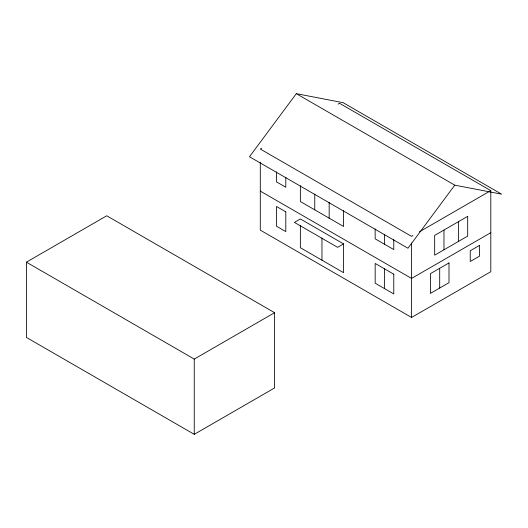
<?xml version="1.0" encoding="UTF-8"?>
<svg xmlns="http://www.w3.org/2000/svg" width="528" height="528" viewBox="0 0 528 528"><rect width="100%" height="100%" fill="white"/><g stroke="black" fill="none" stroke-linecap="round" stroke-linejoin="round"><path stroke-width="0.79" d="M296.307 93.667L249.487 156.743L407.959 248.233L454.78 185.156L501.6 194.172L343.127 102.676L296.307 93.667L454.78 185.156M26.4 262.172L106.748 215.78L274.6 312.695L274.6 387.948L194.251 434.333L26.4 337.425L26.4 262.172L194.251 359.08L274.6 312.695M261.716 148.21L260.291 149.028L411.556 236.366L412.988 235.541M338.098 104.108L339.524 103.283L490.796 190.621L490.796 271.715L411.556 317.46L260.291 230.129L260.291 162.228M343.576 243.903L337.623 247.342L294.406 222.387L300.359 218.948L343.576 243.903L343.576 272.666L300.359 247.718L300.359 225.529M419.41 231.832L490.796 190.621M490.796 232.683L411.556 278.428L260.291 191.096M458.383 221.72L458.383 241.474M443.975 230.043L443.975 249.797M439.699 268.29L439.699 288.05M411.556 242.966L411.556 317.46M393.776 239.6L393.776 249.579L375.164 238.834L375.164 228.855M384.47 234.227L384.47 244.207M384.47 268.811L384.47 288.565M343.576 210.646L343.576 226.486L300.359 201.538L300.359 185.691M329.168 202.33L329.168 218.17M321.968 238.003L321.968 260.192M314.767 194.007L314.767 209.854M285.8 177.263L285.8 187.242L276.5 181.87L276.5 171.89M194.251 359.08L194.251 434.333M467.683 216.348L434.669 235.409L434.669 255.169L467.683 236.108L467.683 216.348M448.998 262.924L430.393 273.662L430.393 293.416L448.998 282.678L448.998 262.924M479.543 245.375L470.237 250.747L470.237 261.492L479.543 256.12L479.543 245.375M285.8 211.847L276.5 206.474L276.5 226.228L285.8 231.601L285.8 211.847M393.776 274.184L375.164 263.439L375.164 283.193L393.776 293.938L393.776 274.184"/></g></svg>
